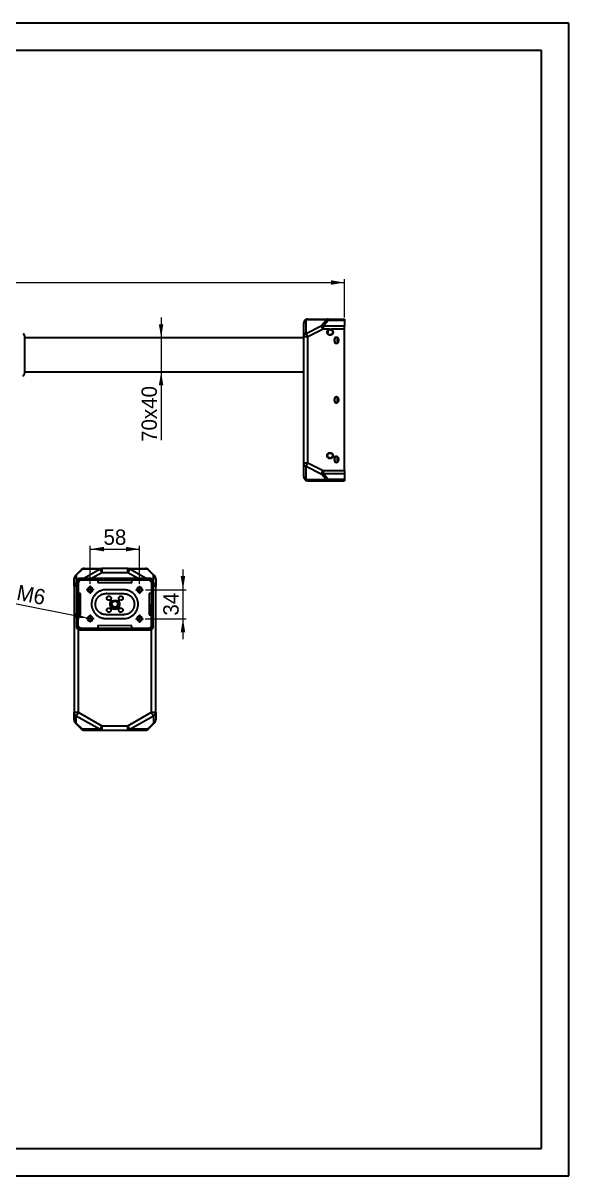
# Model space of a CAD drawing. Header units: millimetres. Extents: x 0 to 1916, y 0 to 1355.
# Drawn here: x 1275 to 1916, y 0 to 1355 of the extents above; entities that cross this region are included whole.
import ezdxf

# ---------------------------------------------------------------- set-up
doc = ezdxf.new("R2010")
doc.units = ezdxf.units.MM
doc.linetypes.add('CENTER2', pattern=[7.5, 5, -1, 0.5, -1])
doc.layers.get('0').update_dxf_attribs({"lineweight": 18})
for name, color, linetype, lineweight in [('CAXA0', 7, 'Continuous', 70), ('CAXA3', 7, 'Continuous', 18), ('標注', 3, 'Continuous', 18)]:
    doc.layers.add(name, color=color, linetype=linetype, lineweight=lineweight)
doc.dimstyles.new('ISO-25', dxfattribs={"dimtxt": 12, "dimasz": 10, "dimexe": 0.5, "dimexo": 0.625, "dimgap": 1.2, "dimtad": 1, "dimdsep": 46, "dimtxsty": 'Standard', "dimcen": 2.5, "dimdle": 14, "dimclrd": 3, "dimclre": 3, "dimclrt": 3, "dimadec": 0, "dimazin": 0, "dimtfac": 1, "dimtmove": 0, "dimatfit": 3, "dimfxl": 0, "dimarcsym": 0})

# ---------------------------------------------------------------- blocks, each defined once
blk = doc.blocks.new('*X5')
at = {"layer": '標注', "linetype": 'Continuous', "lineweight": 15}
for points in [[(442.6, 1050), (458.6, 1052.6), (458.6, 1047.3)], [(1652.6, 1050), (1636.6, 1052.6), (1636.6, 1047.3)]]:
    blk.add_hatch(color=0, dxfattribs=at).paths.add_polyline_path(points, flags=0)
at = {"layer": '標注', "color": 0, "linetype": 'Continuous', "lineweight": 15}
for p, q in [((442.6, 997.5), (442.6, 1054)), ((442.6, 1050), (1652.6, 1050)), ((1652.6, 1009), (1652.6, 1054))]:
    blk.add_line(p, q, dxfattribs=at)
at = {"layer": '標注', "color": 0, "lineweight": 15, "insert": (1047.6, 1063.9), "char_height": 18, "width": 94.525, "attachment_point": 5}
blk.add_mtext('1210', dxfattribs=at)
blk = doc.blocks.new('*X10')
at = {"layer": '標注', "linetype": 'Continuous', "lineweight": 15}
for points in [[(1353.8, 736.7), (1369.8, 739.3), (1369.8, 734)], [(1411.8, 736.7), (1395.8, 739.3), (1395.8, 734)]]:
    blk.add_hatch(color=0, dxfattribs=at).paths.add_polyline_path(points, flags=0)
at = {"layer": '標注', "color": 0, "linetype": 'Continuous', "lineweight": 15}
for p, q in [((1353.8, 695.9), (1353.8, 740.7)), ((1353.8, 736.7), (1411.8, 736.7)), ((1411.8, 695.7), (1411.8, 740.7))]:
    blk.add_line(p, q, dxfattribs=at)
at = {"layer": '標注', "color": 0, "lineweight": 15, "insert": (1382.8, 750.6), "char_height": 18, "width": 45.453, "attachment_point": 5}
blk.add_mtext('58', dxfattribs=at)
blk = doc.blocks.new('*X11')
at = {"layer": '標注', "linetype": 'Continuous', "lineweight": 15}
for points in [[(1462.7, 688.9), (1465.4, 704.9), (1460.1, 704.9)], [(1462.7, 654.9), (1465.4, 638.9), (1460.1, 638.9)]]:
    blk.add_hatch(color=0, dxfattribs=at).paths.add_polyline_path(points, flags=0)
at = {"layer": '標注', "color": 0, "linetype": 'Continuous', "lineweight": 15}
for p, q in [((1462.7, 712.9), (1462.7, 630.9)), ((1418.6, 688.9), (1466.7, 688.9)), ((1418.5, 654.9), (1466.7, 654.9))]:
    blk.add_line(p, q, dxfattribs=at)
at = {"layer": '標注', "color": 0, "lineweight": 15, "insert": (1448.8, 671.9), "char_height": 18, "width": 46.659, "attachment_point": 5, "rotation": 90}
blk.add_mtext('34', dxfattribs=at)
blk = doc.blocks.new('*X12')
at = {"layer": '標注', "linetype": 'Continuous', "lineweight": 15}
blk.add_hatch(color=0, dxfattribs=at).paths.add_polyline_path([(1350.8, 655.6), (1335.6, 661.4), (1334.5, 656.1)], flags=0)
at = {"layer": '標注', "color": 0, "linetype": 'Continuous', "lineweight": 15}
blk.add_line((1247.1, 676.1), (1353.7, 655.1), dxfattribs=at)
at = {"layer": '標注', "color": 0, "linetype": 'Continuous', "lineweight": 15, "insert": (1273.9, 684.9), "char_height": 18, "width": 98.547, "attachment_point": 5, "rotation": 348.8526}
blk.add_mtext('4-M6', dxfattribs=at)
blk = doc.blocks.new('*X17')
at = {"layer": '標注', "linetype": 'Continuous', "lineweight": 15}
for points in [[(1437.1, 985), (1439.7, 1001), (1434.4, 1001)], [(1437.1, 945), (1439.7, 929), (1434.4, 929)]]:
    blk.add_hatch(color=0, dxfattribs=at).paths.add_polyline_path(points, flags=0)
at = {"layer": '標注', "color": 0, "linetype": 'Continuous', "lineweight": 15}
for p, q in [((1437.1, 1009), (1437.1, 864.8)), ((1438.6, 985), (1433.1, 985)), ((1438.6, 945), (1433.1, 945))]:
    blk.add_line(p, q, dxfattribs=at)
at = {"layer": '標注', "color": 0, "lineweight": 15, "insert": (1423.2, 895.5), "char_height": 18, "width": 122.883, "attachment_point": 5, "rotation": 90}
blk.add_mtext('70x40', dxfattribs=at)

msp = doc.modelspace()

# ---------------------------------------------------------------- linework, layer by layer
at = {"linetype": 'Continuous', "lineweight": 30}
for p, q in [((1607.619, 990.111), (1607.619, 1006.031)), ((1631.379, 1006.031), (1607.619, 1006.031)), ((1609.61, 1007.049), (1633.37, 1007.049)), ((1625.318, 998.96), (1631.379, 1006.031)), ((1627.309, 998.514), (1633.37, 1005.585)), ((1633.37, 1007.049), (1633.37, 1006.669)), ((1633.37, 1007.049), (1652.61, 1007.049)), ((1633.37, 1006.669), (1633.37, 1005.585)), ((1633.37, 1005.585), (1652.61, 1005.585)), ((1652.61, 1007.049), (1652.61, 1005.585)), ((1652.61, 1005.585), (1652.61, 998.514)), ((1275.145, 989.893), (1276.523, 987.366)), ((1604.61, 986.128), (1604.61, 1002.049)), ((1607.619, 990.111), (1625.318, 998.96)), ((1627.309, 994.978), (1609.61, 986.128)), ((1627.309, 998.514), (1627.309, 996.892)), ((1652.61, 998.514), (1627.309, 998.514)), ((1627.309, 996.892), (1627.309, 994.978)), ((1634.908, 994.978), (1627.309, 994.978)), ((1634.908, 994.978), (1635.61, 995.057)), ((1635.61, 995.057), (1635.61, 994.549)), ((1635.61, 995.057), (1636.312, 994.978)), ((1652.61, 994.978), (1636.312, 994.978)), ((1652.61, 994.978), (1652.61, 998.514)), ((1652.61, 829.12), (1652.61, 994.978)), ((1276.56, 987.223), (1276.56, 987.049)), ((1276.56, 987.049), (1276.56, 943.049)), ((1604.61, 985.049), (1276.56, 985.049)), ((1606.074, 986.128), (1604.61, 986.128)), ((1604.61, 837.97), (1604.61, 986.128)), ((1609.61, 986.128), (1606.074, 986.128)), ((1609.61, 837.97), (1609.61, 986.128)), ((1640.61, 981.049), (1640.61, 983.049)), ((1640.76, 983.049), (1640.76, 981.049)), ((1643.76, 985.308), (1643.76, 978.791)), ((1645.46, 983.049), (1645.46, 981.049)), ((1645.61, 983.049), (1645.61, 981.049)), ((1275.145, 940.206), (1276.523, 942.732)), ((1276.56, 945.049), (1604.61, 945.049)), ((1276.56, 943.049), (1276.56, 942.876)), ((1640.61, 911.049), (1640.61, 913.049)), ((1640.76, 913.049), (1640.76, 911.049)), ((1643.76, 915.308), (1643.76, 908.791)), ((1645.46, 913.049), (1645.46, 911.049)), ((1645.61, 913.049), (1645.61, 911.049)), ((1640.61, 841.049), (1640.61, 843.049)), ((1640.76, 843.049), (1640.76, 841.049)), ((1643.76, 845.308), (1643.76, 838.791)), ((1645.46, 843.049), (1645.46, 841.049)), ((1645.61, 843.049), (1645.61, 841.049)), ((1604.61, 837.97), (1606.074, 837.97)), ((1604.61, 822.049), (1604.61, 837.97)), ((1606.074, 837.97), (1609.61, 837.97)), ((1607.619, 833.988), (1625.318, 825.138)), ((1607.619, 818.067), (1607.619, 833.988)), ((1609.61, 837.97), (1627.309, 829.12)), ((1627.309, 829.12), (1652.61, 829.12)), ((1627.309, 829.12), (1627.309, 827.207)), ((1627.309, 827.207), (1627.309, 825.585)), ((1652.61, 829.12), (1652.61, 825.585)), ((1631.379, 818.067), (1607.619, 818.067)), ((1609.61, 817.049), (1633.37, 817.049)), ((1625.318, 825.138), (1631.379, 818.067)), ((1627.309, 825.585), (1652.61, 825.585)), ((1633.37, 818.514), (1627.309, 825.585)), ((1652.61, 818.514), (1633.37, 818.514)), ((1633.37, 818.514), (1633.37, 817.43)), ((1633.37, 817.43), (1633.37, 817.049)), ((1633.37, 817.049), (1652.61, 817.049)), ((1652.61, 825.585), (1652.61, 818.514)), ((1652.61, 818.514), (1652.61, 817.049)), ((1343.277, 712.495), (1336.206, 705.424)), ((1344.537, 712.942), (1337.466, 705.871)), ((1337.466, 705.871), (1337.466, 697.021)), ((1365.328, 712.942), (1344.537, 712.942)), ((1365.328, 712.942), (1346.109, 701.96)), ((1346.813, 713.96), (1367.603, 713.96)), ((1367.603, 708.96), (1355.353, 701.96)), ((1367.603, 713.96), (1367.603, 712.495)), ((1397.88, 713.96), (1367.603, 713.96)), ((1367.603, 712.495), (1367.603, 708.96)), ((1397.88, 708.96), (1367.603, 708.96)), ((1397.88, 712.495), (1397.88, 713.96)), ((1397.88, 713.96), (1418.671, 713.96)), ((1397.88, 708.96), (1397.88, 712.495)), ((1410.13, 701.96), (1397.88, 708.96)), ((1420.946, 712.942), (1400.156, 712.942)), ((1419.375, 701.96), (1400.156, 712.942)), ((1428.017, 705.871), (1420.946, 712.942)), ((1429.277, 705.424), (1422.206, 712.495)), ((1428.017, 697.021), (1428.017, 705.871)), ((1334.742, 693.039), (1334.742, 701.889)), ((1336.206, 693.039), (1334.742, 693.039)), ((1334.742, 693.039), (1334.742, 544.88)), ((1337.742, 693.039), (1336.206, 693.039)), ((1337.742, 697.178), (1337.466, 697.021)), ((1337.742, 698.96), (1337.742, 644.96)), ((1339.242, 698.96), (1339.242, 644.96)), ((1339.558, 696.35), (1339.526, 684.6)), ((1424.742, 701.96), (1340.742, 701.96)), ((1424.742, 700.46), (1340.742, 700.46)), ((1362.818, 700.287), (1343.568, 700.339)), ((1353.795, 691.616), (1353.689, 691.609)), ((1353.795, 691.616), (1353.796, 692.111)), ((1362.818, 700.287), (1362.81, 697.287)), ((1362.81, 697.287), (1402.81, 697.179)), ((1362.818, 700.287), (1402.818, 700.179)), ((1380.742, 700.426), (1380.742, 700.238)), ((1384.742, 700.228), (1384.742, 700.426)), ((1402.81, 697.179), (1402.818, 700.179)), ((1422.068, 700.127), (1402.818, 700.179)), ((1411.795, 691.459), (1411.689, 691.452)), ((1411.795, 691.459), (1411.796, 691.954)), ((1426.025, 684.366), (1426.057, 696.116)), ((1426.242, 644.96), (1426.242, 698.96)), ((1427.742, 644.96), (1427.742, 698.96)), ((1428.017, 697.021), (1427.742, 697.178)), ((1429.277, 693.039), (1427.742, 693.039)), ((1430.742, 693.039), (1429.277, 693.039)), ((1430.742, 701.889), (1430.742, 693.039)), ((1430.742, 544.88), (1430.742, 693.039)), ((1339.526, 684.6), (1339.458, 659.6)), ((1342.526, 684.592), (1339.526, 684.6)), ((1342.458, 659.592), (1342.526, 684.592)), ((1353.781, 686.511), (1353.78, 686.19)), ((1353.78, 686.011), (1353.78, 686.19)), ((1372.779, 684.392), (1372.426, 684.393)), ((1373.277, 684.39), (1372.779, 684.392)), ((1373.277, 684.39), (1392.62, 684.342)), ((1411.779, 685.854), (1411.78, 686.033)), ((1411.781, 686.354), (1411.78, 686.033)), ((1412.278, 686.402), (1411.781, 686.354)), ((1423.025, 684.374), (1422.958, 659.374)), ((1426.025, 684.366), (1423.025, 684.374)), ((1425.958, 659.366), (1426.025, 684.366)), ((1378.287, 671.324), (1378.767, 671.964)), ((1378.927, 670.844), (1378.287, 671.324)), ((1378.288, 672.605), (1378.929, 673.083)), ((1378.767, 671.964), (1378.288, 672.605)), ((1378.646, 670.095), (1378.927, 670.844)), ((1379.395, 669.815), (1378.646, 670.095)), ((1378.65, 673.833), (1379.4, 674.112)), ((1378.929, 673.083), (1378.65, 673.833)), ((1378.869, 669.747), (1379.147, 669.907)), ((1379.337, 669.017), (1379.395, 669.815)), ((1380.135, 668.959), (1379.337, 669.017)), ((1379.344, 674.91), (1380.141, 674.966)), ((1379.4, 674.112), (1379.344, 674.91)), ((1379.569, 674.925), (1379.437, 675.417)), ((1380.304, 668.177), (1380.135, 668.959)), ((1380.141, 674.966), (1380.312, 675.747)), ((1381.086, 668.346), (1380.304, 668.177)), ((1380.312, 675.747), (1381.093, 675.577)), ((1381.468, 667.644), (1381.086, 668.346)), ((1381.093, 675.577), (1381.477, 676.278)), ((1381.285, 667.98), (1381.212, 667.78)), ((1382.174, 668.028), (1381.468, 667.644)), ((1381.477, 676.278), (1382.179, 675.894)), ((1382.742, 667.46), (1382.174, 668.028)), ((1382.179, 675.894), (1382.745, 676.459)), ((1382.742, 667.46), (1383.307, 668.025)), ((1383.31, 675.894), (1382.745, 676.46)), ((1383.307, 668.025), (1384.009, 667.642)), ((1384.012, 676.277), (1383.31, 675.894)), ((1384.009, 667.642), (1384.393, 668.344)), ((1384.395, 675.574), (1384.012, 676.277)), ((1384.271, 667.78), (1384.197, 667.985)), ((1384.393, 668.344), (1385.174, 668.174)), ((1385.177, 675.744), (1384.395, 675.574)), ((1385.174, 668.174), (1385.344, 668.955)), ((1385.346, 674.962), (1385.177, 675.744)), ((1385.344, 668.955), (1386.142, 669.012)), ((1386.144, 674.905), (1385.346, 674.962)), ((1386.046, 675.417), (1385.913, 674.921)), ((1386.085, 669.81), (1386.835, 670.089)), ((1386.142, 669.012), (1386.085, 669.81)), ((1386.087, 674.107), (1386.144, 674.905)), ((1386.836, 673.827), (1386.087, 674.107)), ((1386.341, 669.905), (1386.615, 669.747)), ((1386.555, 670.839), (1387.196, 671.318)), ((1386.835, 670.089), (1386.555, 670.839)), ((1386.556, 673.078), (1386.836, 673.827)), ((1387.196, 672.598), (1386.556, 673.078)), ((1386.717, 671.958), (1387.196, 672.598)), ((1387.196, 671.318), (1386.717, 671.958)), ((1339.458, 659.6), (1339.426, 647.85)), ((1339.458, 659.6), (1342.458, 659.592)), ((1353.703, 657.616), (1353.597, 657.61)), ((1353.689, 652.511), (1353.688, 652.19)), ((1353.688, 652.011), (1353.688, 652.19)), ((1353.703, 657.616), (1353.704, 658.111)), ((1385.392, 659.592), (1372.95, 659.624)), ((1372.954, 655.11), (1392.489, 655.057)), ((1392.192, 659.576), (1385.392, 659.593)), ((1392.489, 655.057), (1392.608, 655.057)), ((1392.621, 659.575), (1392.501, 659.575)), ((1392.608, 655.057), (1393.638, 655.08)), ((1393.439, 659.592), (1392.621, 659.575)), ((1411.703, 657.459), (1411.597, 657.453)), ((1411.687, 651.854), (1411.688, 652.033)), ((1411.689, 652.354), (1411.688, 652.033)), ((1412.186, 652.402), (1411.689, 652.354)), ((1411.703, 657.459), (1411.704, 657.954)), ((1422.958, 659.374), (1425.958, 659.366)), ((1425.926, 647.616), (1425.958, 659.366)), ((1339.742, 642.131), (1339.742, 544.88)), ((1340.742, 643.46), (1424.742, 643.46)), ((1340.742, 641.96), (1424.742, 641.96)), ((1343.415, 643.839), (1362.665, 643.787)), ((1362.674, 646.787), (1362.665, 643.787)), ((1362.665, 643.787), (1402.665, 643.679)), ((1402.673, 646.679), (1362.674, 646.787)), ((1380.742, 643.738), (1380.742, 643.493)), ((1384.742, 643.493), (1384.742, 643.727)), ((1402.665, 643.679), (1402.673, 646.679)), ((1402.665, 643.679), (1421.915, 643.627)), ((1425.742, 544.88), (1425.742, 642.131)), ((1334.742, 544.88), (1336.206, 544.88)), ((1334.742, 536.031), (1334.742, 544.88)), ((1336.206, 544.88), (1339.742, 544.88)), ((1339.742, 544.88), (1367.603, 528.96)), ((1397.88, 528.96), (1425.742, 544.88)), ((1425.742, 544.88), (1429.277, 544.88)), ((1429.277, 544.88), (1430.742, 544.88)), ((1430.742, 544.88), (1430.742, 536.031)), ((1336.206, 532.495), (1343.277, 525.424)), ((1337.466, 540.898), (1365.328, 524.977)), ((1337.466, 532.049), (1337.466, 540.898)), ((1344.537, 524.977), (1337.466, 532.049)), ((1367.603, 528.96), (1397.88, 528.96)), ((1367.603, 528.96), (1367.603, 525.424)), ((1397.88, 525.424), (1397.88, 528.96)), ((1400.156, 524.977), (1428.017, 540.898)), ((1428.017, 532.049), (1420.946, 524.977)), ((1422.206, 525.424), (1429.277, 532.495)), ((1428.017, 540.898), (1428.017, 532.049)), ((1365.328, 524.977), (1344.537, 524.977)), ((1346.813, 523.96), (1367.603, 523.96)), ((1367.603, 525.424), (1367.603, 523.96)), ((1367.603, 523.96), (1397.88, 523.96)), ((1397.88, 523.96), (1397.88, 525.424)), ((1397.88, 523.96), (1418.671, 523.96)), ((1420.946, 524.977), (1400.156, 524.977))]:
    msp.add_line(p, q, dxfattribs=at)
at = {"linetype": 'CENTER2', "lineweight": 15}
for p, q in [((1353.788, 693.861), (1353.788, 684.261)), ((1411.788, 693.704), (1411.788, 684.104)), ((1349.002, 689.061), (1358.574, 689.061)), ((1407.002, 688.904), (1416.573, 688.904)), ((1348.91, 655.061), (1358.482, 655.061)), ((1353.696, 659.861), (1353.696, 650.261)), ((1406.91, 654.904), (1416.481, 654.904)), ((1411.696, 659.704), (1411.696, 650.104))]:
    msp.add_line(p, q, dxfattribs=at)
at = {"linetype": 'Continuous', "lineweight": 30}
for points in [[(1609.61, 986.128), (1609.304, 986.741), (1609.003, 987.341), (1608.715, 987.919), (1608.443, 988.463), (1608.193, 988.963), (1607.969, 989.41), (1607.777, 989.795), (1607.619, 990.111)], [(1627.309, 994.978), (1627.003, 995.59), (1626.703, 996.191), (1626.414, 996.769), (1626.142, 997.313), (1625.892, 997.813), (1625.669, 998.259), (1625.476, 998.644), (1625.318, 998.96)], [(1635.008, 994.488), (1635.006, 994.498), (1635.001, 994.526), (1634.991, 994.571), (1634.979, 994.632), (1634.964, 994.706), (1634.946, 994.791), (1634.928, 994.883), (1634.908, 994.978)], [(1636.312, 994.978), (1636.292, 994.883), (1636.273, 994.791), (1636.256, 994.706), (1636.241, 994.632), (1636.228, 994.571), (1636.219, 994.526), (1636.213, 994.498), (1636.211, 994.488)], [(1607.619, 833.988), (1607.777, 834.304), (1607.969, 834.689), (1608.193, 835.136), (1608.443, 835.636), (1608.715, 836.18), (1609.003, 836.758), (1609.304, 837.358), (1609.61, 837.97)], [(1625.318, 825.138), (1625.476, 825.454), (1625.669, 825.839), (1625.892, 826.286), (1626.142, 826.786), (1626.414, 827.33), (1626.703, 827.908), (1627.003, 828.508), (1627.309, 829.12)], [(1367.603, 708.96), (1367.244, 709.588), (1366.893, 710.202), (1366.557, 710.791), (1366.243, 711.341), (1365.957, 711.841), (1365.706, 712.28), (1365.495, 712.65), (1365.328, 712.942)], [(1400.156, 712.942), (1399.989, 712.65), (1399.778, 712.28), (1399.527, 711.841), (1399.241, 711.341), (1398.927, 710.791), (1398.59, 710.202), (1398.239, 709.588), (1397.88, 708.96)], [(1337.466, 697.021), (1337.633, 696.729), (1337.742, 696.539)], [(1427.742, 696.539), (1427.851, 696.729), (1428.017, 697.021)], [(1339.742, 544.88), (1339.383, 544.253), (1339.032, 543.638), (1338.695, 543.049), (1338.381, 542.499), (1338.095, 541.999), (1337.844, 541.56), (1337.633, 541.19), (1337.466, 540.898)], [(1428.017, 540.898), (1427.851, 541.19), (1427.639, 541.56), (1427.388, 541.999), (1427.103, 542.499), (1426.788, 543.049), (1426.452, 543.638), (1426.101, 544.253), (1425.742, 544.88)], [(1365.328, 524.977), (1365.495, 525.269), (1365.706, 525.639), (1365.957, 526.078), (1366.243, 526.578), (1366.557, 527.128), (1366.893, 527.717), (1367.244, 528.332), (1367.603, 528.96)], [(1397.88, 528.96), (1398.239, 528.332), (1398.59, 527.717), (1398.927, 527.128), (1399.241, 526.578), (1399.527, 526.078), (1399.778, 525.639), (1399.989, 525.269), (1400.156, 524.977)]]:
    msp.add_lwpolyline(points, dxfattribs=at)
for centre, radius in [((1635.61, 846.549), 3), ((1382.742, 671.983), 3.523)]:
    msp.add_circle(centre, radius, dxfattribs=at)
for centre, radius, start, end in [((1608.98, 1001.875), 4.374, 108.138109, 177.712836), ((1609.61, 1002.049), 5, 135, 180), ((1609.61, 1002.049), 5, 90, 135), ((1609.718, 1004.38), 2.671, 92.330403, 141.821464), ((1633.479, 1004.38), 2.671, 92.329983, 141.821883), ((1631.291, 1000.976), 5.056, 65.715268, 88.999073), ((1274.882, 989.749), 0.3, 28.61046, 90), ((1608.98, 985.954), 4.374, 108.138108, 177.712863), ((1625.23, 993.906), 5.056, 65.714264, 88.999872), ((1635.61, 991.549), 3, 138.565404, 180), ((1635.61, 991.549), 3, 180, 222.953977), ((1635.61, 991.549), 3, 222.953977, 265.371688), ((1635.61, 991.549), 3, 90, 101.565854), ((1635.61, 991.549), 3, 78.434146, 90), ((1276.26, 987.223), 0.3, 0, 28.61046), ((1643.11, 983.049), 2.5, 0, 180), ((1643.11, 981.049), 2.5, 180, 0), ((1643.11, 983.049), 2.35, 73.942867, 180), ((1643.11, 981.049), 2.35, 180, 286.057133), ((1643.11, 983.049), 2.35, 0, 73.942867), ((1643.11, 981.049), 2.35, 286.057133, 0), ((1274.882, 940.349), 0.3, 270, 331.38954), ((1276.26, 942.876), 0.3, 331.38954, 0), ((1643.11, 913.049), 2.5, 0, 180), ((1643.11, 911.049), 2.5, 180, 0), ((1643.11, 913.049), 2.35, 73.942867, 180), ((1643.11, 911.049), 2.35, 180, 286.057133), ((1643.11, 913.049), 2.35, 0, 73.942867), ((1643.11, 911.049), 2.35, 286.057133, 0), ((1643.11, 843.049), 2.5, 0, 180), ((1643.11, 841.049), 2.5, 180, 360), ((1643.11, 843.049), 2.35, 73.942867, 180), ((1643.11, 841.049), 2.35, 180, 286.057133), ((1643.11, 843.049), 2.35, 0, 73.942867), ((1643.11, 841.049), 2.35, 286.057133, 360), ((1608.98, 838.145), 4.374, 182.287024, 251.862083), ((1608.98, 822.224), 4.374, 182.287253, 251.861853), ((1609.61, 822.049), 5, 180, 225), ((1609.61, 822.049), 5, 225, 270), ((1609.718, 819.718), 2.671, 218.17893, 267.669203), ((1625.23, 830.193), 5.056, 271.000625, 294.285442), ((1631.291, 823.123), 5.056, 271.001477, 294.284591), ((1633.479, 819.718), 2.671, 218.178511, 267.669623), ((1339.189, 701.769), 4.449, 112.780557, 178.461837), ((1339.742, 701.889), 5, 135, 157.5), ((1337.364, 704.158), 1.715, 86.583725, 132.451424), ((1346.813, 708.96), 5, 112.5, 135), ((1344.435, 711.229), 1.715, 86.583823, 132.451025), ((1346.886, 710.744), 3.216, 91.296219, 136.901607), ((1346.813, 708.96), 5, 90, 112.5), ((1367.676, 710.744), 3.216, 91.296136, 136.901742), ((1397.808, 710.744), 3.216, 43.098258, 88.703864), ((1418.598, 710.744), 3.216, 43.098393, 88.703781), ((1418.671, 708.96), 5, 67.5, 90), ((1418.671, 708.96), 5, 45, 67.5), ((1421.048, 711.229), 1.715, 47.548975, 93.416177), ((1428.12, 704.158), 1.715, 47.548576, 93.416275), ((1426.295, 701.769), 4.449, 1.538163, 67.219443), ((1425.742, 701.889), 5, 22.5, 45), ((1339.742, 701.889), 5, 157.5, 180), ((1339.189, 692.919), 4.449, 112.780518, 178.461876), ((1340.742, 698.96), 3, 90, 180), ((1340.742, 698.96), 1.5, 90, 180), ((1343.558, 696.339), 4, 89.844905, 179.844905), ((1342.742, 696.96), 3, 128.062777, 157.415256), ((1353.788, 689.061), 3.05, 89.844905, 269.844905), ((1353.788, 689.061), 2.55, 92.218284, 269.844905), ((1353.788, 689.061), 3.05, 269.844905, 89.844905), ((1377.742, 699.647), 0.812, 47.382036, 132.307775), ((1387.742, 699.647), 0.813, 44.625933, 135.063878), ((1411.788, 688.904), 3.05, 89.844905, 269.844905), ((1411.788, 688.904), 2.55, 92.218284, 269.844905), ((1411.788, 688.904), 3.05, 269.844905, 89.844905), ((1422.057, 696.127), 4, 359.844905, 89.844905), ((1422.742, 696.96), 3, 25.057151, 76.126114), ((1424.742, 698.96), 3, 0, 90), ((1424.742, 698.96), 1.5, 0, 90), ((1426.295, 692.919), 4.449, 1.538124, 67.219482), ((1425.742, 701.889), 5, 0, 22.5), ((1382.742, 671.983), 6, 141.636706, 38.363294), ((1378.665, 675.21), 0.8, 15, 141.636706), ((1379.119, 669.314), 0.5, 120, 216.37937), ((1382.742, 671.983), 5, 216.37937, 243.62063), ((1380.742, 667.951), 0.5, 243.62063, 340), ((1384.741, 667.951), 0.5, 200, 296.37937), ((1382.742, 671.983), 5, 296.37937, 323.62063), ((1386.819, 675.21), 0.8, 38.363294, 165), ((1386.365, 669.314), 0.5, 323.62063, 60), ((1353.696, 655.061), 3.05, 89.844905, 269.844905), ((1353.696, 655.061), 2.55, 92.218284, 269.844905), ((1353.696, 655.061), 3.05, 269.844905, 89.844905), ((1411.696, 654.904), 3.05, 89.844905, 269.844905), ((1411.696, 654.904), 2.55, 92.218284, 269.844905), ((1411.696, 654.904), 3.05, 269.844905, 89.844905), ((1340.742, 644.96), 3, 180, 270), ((1340.742, 644.96), 1.5, 180, 270), ((1343.426, 647.839), 4, 179.844905, 269.844905), ((1342.742, 646.96), 3, 201.538932, 262.680766), ((1351.742, 644.272), 0.813, 213.937297, 325.752513), ((1377.742, 644.272), 0.812, 220.171979, 319.517832), ((1387.742, 644.272), 0.813, 222.724964, 316.964847), ((1421.926, 647.627), 4, 269.844905, 359.844905), ((1422.742, 646.96), 3, 299.387864, 342.063727), ((1424.742, 644.96), 1.5, 270, 0), ((1424.742, 644.96), 3, 270, 0), ((1339.189, 545), 4.449, 181.538069, 247.219611), ((1426.295, 545), 4.449, 292.780389, 358.461931), ((1339.189, 536.15), 4.449, 181.538211, 247.219269), ((1339.742, 536.031), 5, 180, 202.5), ((1339.742, 536.031), 5, 202.5, 225), ((1337.364, 533.761), 1.715, 227.548982, 273.415569), ((1426.295, 536.15), 4.449, 292.780731, 358.461789), ((1428.12, 533.761), 1.715, 266.584431, 312.451018), ((1425.742, 536.031), 5, 315, 337.5), ((1425.742, 536.031), 5, 337.5, 0), ((1344.435, 526.69), 1.715, 227.549121, 273.41543), ((1346.813, 528.96), 5, 225, 247.5), ((1346.886, 527.175), 3.216, 223.098757, 268.703417), ((1346.813, 528.96), 5, 247.5, 270), ((1367.676, 527.175), 3.216, 223.098622, 268.7035), ((1397.808, 527.175), 3.216, 271.2965, 316.901378), ((1418.598, 527.175), 3.216, 271.296583, 316.901243), ((1418.671, 528.96), 5, 270, 292.5), ((1418.671, 528.96), 5, 292.5, 315), ((1421.048, 526.69), 1.715, 266.58457, 312.450879)]:
    msp.add_arc(centre, radius, start, end, dxfattribs=at)
for centre, start_param, end_param in [((1382.742, 700.426), 3.14159265, 3.25458875), ((1382.742, 700.426), 6.16369263, 6.28318531), ((1382.742, 643.493), 2.99395147, 3.14159265), ((1382.742, 643.493), 0, 0.1411446)]:
    msp.add_ellipse(centre, major_axis=(2, 0), ratio=0.83333333, start_param=start_param, end_param=end_param, dxfattribs=at)
for points, knots in [([(1636.312, 994.978), (1636.708, 994.853), (1637.53, 994.594), (1638.497, 993.667), (1639.068, 992.478), (1639.166, 991.189), (1638.811, 989.948), (1638.014, 988.889), (1636.88, 988.203), (1635.61, 987.975), (1634.339, 988.203), (1633.206, 988.889), (1632.408, 989.948), (1632.054, 991.189), (1632.152, 992.478), (1632.722, 993.667), (1633.69, 994.594), (1634.511, 994.853), (1634.908, 994.978)], [0, 0, 0, 0, 1.23964551, 2.56801498, 3.89638643, 5.13607251, 6.37576154, 7.70411256, 9.03249262, 10.27215872, 11.51188372, 12.84026378, 14.1686148, 15.40830383, 16.64798992, 17.97636136, 19.30473083, 20.54437634, 20.54437634, 20.54437634, 20.54437634]), ([(1633.391, 993.512), (1633.58, 993.718), (1634.02, 994.198), (1634.649, 994.383), (1635.008, 994.488)], [0, 0, 0, 0, 0.82672483, 1.92556991, 1.92556991, 1.92556991, 1.92556991]), ([(1636.211, 994.488), (1636.563, 994.376), (1637.267, 994.152), (1638.081, 993.362), (1638.57, 992.359), (1638.662, 991.24), (1638.348, 990.163), (1637.667, 989.278), (1636.712, 988.668), (1635.977, 988.589), (1635.61, 988.549)], [0, 0, 0, 0, 1.10030868, 2.20060167, 3.30090535, 4.40120851, 5.50151362, 6.6018062, 7.70213586, 8.80239618, 8.80239618, 8.80239618, 8.80239618]), ([(1635.61, 843.049), (1635.17, 843.096), (1634.49, 843.169), (1633.674, 843.605), (1633.118, 844.057), (1632.663, 844.614), (1632.241, 845.429), (1632.025, 846.549), (1632.241, 847.669), (1632.663, 848.485), (1633.118, 849.042), (1633.674, 849.494), (1634.49, 849.93), (1635.17, 850.002), (1635.61, 850.049)], [0, 0, 0, 0, 1.31450927, 2.02945588, 2.74491376, 3.45983673, 4.17531216, 5.48980083, 6.80428949, 7.51922971, 8.23468865, 8.94963842, 9.66509029, 10.97959956, 10.97959956, 10.97959956, 10.97959956]), ([(1635.61, 850.049), (1636.05, 850.002), (1636.729, 849.93), (1637.545, 849.494), (1638.101, 849.042), (1638.557, 848.485), (1638.979, 847.669), (1639.195, 846.549), (1638.979, 845.43), (1638.557, 844.614), (1638.102, 844.057), (1637.545, 843.605), (1636.73, 843.169), (1636.05, 843.096), (1635.61, 843.049)], [0, 0, 0, 0, 1.31445058, 2.02939717, 2.74485504, 3.459778, 4.17525343, 5.48974207, 6.80423072, 7.5191643, 8.23462902, 8.94957406, 9.66502935, 10.97947993, 10.97947993, 10.97947993, 10.97947993]), ([(1352.189, 700.316), (1352.181, 700.323), (1352.105, 700.391), (1351.944, 700.437), (1351.709, 700.465), (1351.492, 700.435), (1351.361, 700.352), (1351.308, 700.318)], [0, 0, 0, 0, 0.031505338, 0.305410336, 0.476853726, 0.750774093, 0.940003678, 0.940003678, 0.940003678, 0.940003678]), ([(1353.795, 691.611), (1354.13, 691.575), (1354.523, 691.533), (1355.127, 691.252), (1355.541, 690.954), (1355.873, 690.545), (1356.022, 690.296), (1356.087, 690.166), (1356.117, 690.1), (1356.131, 690.067), (1356.138, 690.05), (1356.142, 690.042), (1356.144, 690.038), (1356.144, 690.036), (1356.145, 690.035), (1356.145, 690.034), (1356.145, 690.034), (1356.145, 690.034), (1356.145, 690.034), (1356.145, 690.034), (1356.277, 689.73), (1356.37, 689.222), (1356.313, 688.642), (1356.242, 688.358), (1356.196, 688.22), (1356.17, 688.151), (1356.157, 688.117), (1356.15, 688.1), (1356.147, 688.092), (1356.145, 688.088), (1356.144, 688.086), (1356.143, 688.085), (1356.143, 688.084), (1356.143, 688.084), (1356.143, 688.084), (1356.143, 688.084), (1356.143, 688.084), (1356.013, 687.778), (1355.638, 687.208), (1355.017, 686.797), (1354.548, 686.623), (1354.224, 686.534), (1353.948, 686.52), (1353.781, 686.511)], [0, 0, 0, 0, 0.99868546, 1.17241162, 2.00207726, 2.49978214, 2.74894143, 2.87355964, 2.93587501, 2.96703114, 2.98261138, 2.99040007, 2.99429582, 2.99624277, 2.99721662, 2.9977039, 2.99794668, 2.99806887, 2.99813162, 2.99816173, 2.99817593, 3.99461685, 4.49559872, 4.7464033, 4.87184792, 4.93457529, 4.96593906, 4.98162163, 4.98946249, 4.99338473, 4.99534412, 4.99632455, 4.99681355, 4.99706049, 4.99718256, 4.99724279, 4.99727535, 4.99728954, 5.99283811, 6.99668185, 7.17041753, 7.50011991, 8.00029051, 8.00029051, 8.00029051, 8.00029051]), ([(1365.229, 700.28), (1365.208, 700.3), (1365.121, 700.382), (1364.945, 700.438), (1364.709, 700.465), (1364.469, 700.428), (1364.318, 700.331), (1364.245, 700.283)], [0, 0, 0, 0, 0.08540217, 0.3590911, 0.5303963, 0.80409884, 1.06566105, 1.06566105, 1.06566105, 1.06566105]), ([(1401.341, 700.183), (1401.286, 700.238), (1401.165, 700.358), (1400.946, 700.439), (1400.708, 700.465), (1400.47, 700.422), (1400.262, 700.32), (1400.179, 700.218), (1400.153, 700.186)], [0, 0, 0, 0, 0.23469585, 0.50835067, 0.67963639, 0.95330483, 1.22698105, 1.3496422, 1.3496422, 1.3496422, 1.3496422]), ([(1411.795, 691.454), (1412.129, 691.418), (1412.522, 691.376), (1413.127, 691.095), (1413.541, 690.797), (1413.873, 690.388), (1414.022, 690.139), (1414.087, 690.009), (1414.117, 689.943), (1414.131, 689.91), (1414.138, 689.893), (1414.142, 689.885), (1414.143, 689.881), (1414.144, 689.879), (1414.145, 689.878), (1414.145, 689.877), (1414.145, 689.877), (1414.145, 689.877), (1414.145, 689.877), (1414.145, 689.877), (1414.231, 689.556), (1414.381, 689.069), (1414.312, 688.484), (1414.241, 688.201), (1414.195, 688.063), (1414.17, 687.994), (1414.157, 687.96), (1414.15, 687.943), (1414.146, 687.935), (1414.145, 687.931), (1414.144, 687.929), (1414.143, 687.928), (1414.143, 687.927), (1414.143, 687.927), (1414.143, 687.927), (1414.143, 687.927), (1414.143, 687.927), (1414.055, 687.607), (1413.617, 687.059), (1413.018, 686.64), (1412.547, 686.466), (1412.224, 686.377), (1411.947, 686.363), (1411.781, 686.354)], [0, 0, 0, 0, 0.99876625, 1.17250477, 2.00223903, 2.49998417, 2.74916267, 2.87379262, 2.93611149, 2.96727259, 2.98285165, 2.99064168, 2.99453775, 2.99648486, 2.9974595, 2.99794541, 2.99818993, 2.99831183, 2.99837388, 2.998404, 2.99841757, 3.9949391, 4.4959615, 4.74678591, 4.87224068, 4.93497377, 4.96634008, 4.98202322, 4.98986471, 4.99378656, 4.99574683, 4.99672663, 4.9972171, 4.99746334, 4.99758473, 4.99764644, 4.9976783, 4.99769187, 5.99332201, 6.9972485, 7.17099649, 7.50072554, 8.0009366, 8.0009366, 8.0009366, 8.0009366]), ([(1414.377, 700.147), (1414.375, 700.151), (1414.326, 700.232), (1414.168, 700.347), (1413.948, 700.44), (1413.707, 700.465), (1413.47, 700.423), (1413.249, 700.311), (1413.157, 700.195), (1413.122, 700.151)], [0, 0, 0, 0, 0.011469, 0.28531364, 0.55916231, 0.73056935, 1.00443165, 1.27830172, 1.44823158, 1.44823158, 1.44823158, 1.44823158]), ([(1354.365, 686.586), (1354.336, 686.576), (1354.149, 686.515), (1353.95, 686.513), (1353.781, 686.511)], [0, 0, 0, 0, 0.090206776, 0.591080137, 0.591080137, 0.591080137, 0.591080137]), ([(1372.801, 688.909), (1372.041, 688.901), (1370.527, 688.885), (1368.281, 688.491), (1365.755, 687.7), (1363.043, 686.325), (1360.371, 684.2), (1358.169, 681.589), (1356.552, 678.579), (1355.57, 675.309), (1355.231, 671.911), (1355.591, 668.514), (1356.622, 665.263), (1358.281, 662.282), (1360.512, 659.703), (1363.203, 657.603), (1365.649, 656.386), (1367.583, 655.75), (1368.907, 655.43), (1370.244, 655.212), (1371.598, 655.106), (1372.497, 655.108), (1372.954, 655.11)], [0, 0, 0, 0, 2.27837643, 4.54147284, 6.81749779, 10.2089349, 13.60726405, 17.00297032, 20.39513206, 23.79501053, 27.19211844, 30.58535935, 33.98189671, 37.36526428, 40.7614408, 44.15460341, 47.55048903, 48.90194903, 50.26350068, 51.63761938, 52.96742733, 54.33687483, 54.33687483, 54.33687483, 54.33687483]), ([(1371.747, 659.64), (1371.522, 659.652), (1371.036, 659.677), (1370.259, 659.785), (1369.197, 659.995), (1368.24, 660.28), (1367.481, 660.582), (1367.125, 660.738), (1366.627, 660.974), (1365.814, 661.412), (1364.816, 662.084), (1363.897, 662.855), (1363.161, 663.585), (1362.517, 664.332), (1361.976, 665.068), (1361.512, 665.81), (1361.055, 666.662), (1360.635, 667.649), (1360.262, 668.813), (1359.987, 670.062), (1359.862, 671.307), (1359.862, 672.665), (1360.013, 674.085), (1360.394, 675.685), (1360.903, 677.04), (1361.452, 678.12), (1362.004, 679.012), (1362.641, 679.866), (1363.269, 680.56), (1363.855, 681.129), (1364.397, 681.603), (1365.046, 682.099), (1365.625, 682.484), (1366.211, 682.83), (1366.803, 683.142), (1367.413, 683.415), (1368.532, 683.854), (1370.163, 684.314), (1371.693, 684.367), (1372.426, 684.393)], [0, 0, 0, 0, 0.67527944, 1.45986399, 2.35100151, 3.92375451, 4.44730553, 4.80125889, 5.08979702, 6.10116768, 7.57000149, 8.6932817, 9.69388073, 10.67826736, 11.64964837, 12.43151385, 13.30317307, 14.54958511, 15.64495508, 16.96611924, 18.38217151, 19.38794173, 21.03990292, 22.65238802, 24.31240868, 25.37102891, 26.28447725, 27.45645831, 28.56393659, 29.08905509, 29.90718429, 30.72377461, 31.53710518, 31.99194782, 32.76801503, 33.54282507, 33.99469007, 36.37786127, 38.57488365, 38.57488365, 38.57488365, 38.57488365]), ([(1392.616, 688.855), (1389.313, 688.865), (1384.12, 688.88), (1377.921, 688.895), (1374.746, 688.903), (1373.38, 688.907), (1372.974, 688.908), (1372.846, 688.909), (1372.801, 688.909)], [0, 0, 0, 0, 9.90747262, 15.58072376, 18.59722967, 19.43093007, 19.67914198, 19.81492907, 19.81492907, 19.81492907, 19.81492907]), ([(1375.754, 676.502), (1375.427, 676.54), (1374.773, 676.617), (1373.942, 677.198), (1373.388, 678.025), (1373.196, 679.009), (1373.394, 679.991), (1373.952, 680.816), (1374.786, 681.392), (1375.44, 681.465), (1375.768, 681.502)], [0, 0, 0, 0, 0.9796112, 1.95922242, 2.93883368, 3.9184451, 4.89805621, 5.87766743, 6.8572783, 7.83688972, 7.83688972, 7.83688972, 7.83688972]), ([(1375.768, 681.502), (1376.095, 681.463), (1376.749, 681.386), (1377.579, 680.806), (1378.133, 679.978), (1378.326, 678.995), (1378.128, 678.013), (1377.57, 677.188), (1376.736, 676.612), (1376.081, 676.538), (1375.754, 676.502)], [0, 0, 0, 0, 0.97961156, 1.95922279, 2.93883392, 3.91844571, 4.89805682, 5.8776683, 6.85727943, 7.83689086, 7.83689086, 7.83689086, 7.83689086]), ([(1389.754, 676.464), (1389.427, 676.502), (1388.773, 676.579), (1387.942, 677.16), (1387.388, 677.988), (1387.196, 678.971), (1387.394, 679.953), (1387.952, 680.778), (1388.786, 681.354), (1389.44, 681.427), (1389.767, 681.464)], [0, 0, 0, 0, 0.9796111, 1.95922259, 2.93883372, 3.91844515, 4.8980568, 5.87766803, 6.85727929, 7.83689025, 7.83689025, 7.83689025, 7.83689025]), ([(1389.767, 681.464), (1390.095, 681.425), (1390.749, 681.348), (1391.579, 680.768), (1392.133, 679.94), (1392.326, 678.957), (1392.128, 677.975), (1391.57, 677.15), (1390.736, 676.574), (1390.081, 676.501), (1389.754, 676.464)], [0, 0, 0, 0, 0.9796111, 1.95922285, 2.93883424, 3.91844521, 4.89805695, 5.87766779, 6.85727892, 7.83689034, 7.83689034, 7.83689034, 7.83689034]), ([(1393.638, 655.08), (1394.871, 655.194), (1397.211, 655.411), (1400.436, 656.558), (1403.223, 658.192), (1405.614, 660.292), (1407.565, 662.789), (1409.006, 665.614), (1409.902, 668.667), (1410.242, 671.866), (1409.952, 675.096), (1409.049, 678.226), (1407.563, 681.129), (1405.549, 683.67), (1403.085, 685.812), (1400.15, 687.509), (1397.508, 688.374), (1395.431, 688.727), (1394.039, 688.856), (1393.098, 688.855), (1392.616, 688.855)], [0, 0, 0, 0, 3.70625789, 7.03445311, 10.17849702, 13.36191399, 16.53304964, 19.63664725, 22.83009827, 26.03685453, 29.24214906, 32.50564121, 35.76151656, 38.9731107, 42.18415474, 45.51119443, 49.09106768, 50.45918627, 51.83645904, 53.28333878, 53.28333878, 53.28333878, 53.28333878]), ([(1392.62, 684.339), (1392.816, 684.34), (1393.194, 684.343), (1393.572, 684.331), (1393.754, 684.325)], [0, 0, 0, 0, 0.58744374, 1.13362188, 1.13362188, 1.13362188, 1.13362188]), ([(1393.754, 684.325), (1393.975, 684.313), (1394.45, 684.287), (1395.206, 684.184), (1396.253, 683.98), (1397.194, 683.703), (1397.93, 683.414), (1398.445, 683.192), (1399.239, 682.804), (1400.273, 682.169), (1401.293, 681.376), (1402.266, 680.458), (1403.162, 679.411), (1404.037, 678.091), (1404.691, 676.752), (1405.138, 675.45), (1405.417, 674.298), (1405.555, 673.362), (1405.604, 672.675), (1405.616, 672.333), (1405.619, 672.161), (1405.619, 672.076), (1405.619, 672.033), (1405.619, 672.011), (1405.619, 672.001), (1405.619, 671.995), (1405.619, 671.993), (1405.619, 671.991), (1405.619, 671.991), (1405.619, 671.99), (1405.619, 671.99), (1405.619, 671.99), (1405.619, 671.99), (1405.619, 671.99), (1405.619, 671.899), (1405.613, 671.475), (1405.553, 670.543), (1405.35, 669.321), (1405.037, 668.183), (1404.721, 667.306), (1404.402, 666.574), (1404.044, 665.879), (1403.72, 665.34), (1403.423, 664.893), (1403.13, 664.485), (1402.708, 663.954), (1401.919, 663.082), (1400.536, 661.857), (1398.381, 660.585), (1395.892, 659.799), (1394.202, 659.656), (1393.439, 659.592)], [0, 0, 0, 0, 0.66543885, 1.42753166, 2.28612563, 3.86849018, 4.3610878, 4.65871505, 5.55223521, 7.01005578, 8.29287798, 9.42335108, 11.02017171, 12.41715243, 14.1676633, 15.47711675, 16.5395717, 17.72310237, 18.31116772, 18.60493992, 18.7518961, 18.82540848, 18.86217532, 18.88056167, 18.8897556, 18.89435276, 18.89665139, 18.89780072, 18.89837539, 18.89866272, 18.89880638, 18.89887822, 18.89891413, 18.89893209, 18.89895005, 19.17252435, 20.17142651, 21.69969461, 22.87976311, 23.7087207, 24.49518126, 25.27570316, 26.05294865, 26.38343693, 26.88548363, 27.5613201, 28.41598062, 30.41458811, 33.08048294, 35.86879539, 38.16251777, 38.16251777, 38.16251777, 38.16251777]), ([(1375.716, 662.502), (1375.389, 662.54), (1374.735, 662.617), (1373.904, 663.198), (1373.35, 664.025), (1373.158, 665.009), (1373.356, 665.991), (1373.914, 666.816), (1374.748, 667.392), (1375.402, 667.465), (1375.73, 667.502)], [0, 0, 0, 0, 0.97961028, 1.95922124, 2.93883185, 3.91844217, 4.89805272, 5.87766316, 6.85727376, 7.83688417, 7.83688417, 7.83688417, 7.83688417]), ([(1375.73, 667.502), (1376.057, 667.463), (1376.711, 667.386), (1377.542, 666.806), (1378.095, 665.978), (1378.288, 664.995), (1378.09, 664.013), (1377.532, 663.188), (1376.698, 662.612), (1376.043, 662.539), (1375.716, 662.502)], [0, 0, 0, 0, 0.9796111, 1.95922233, 2.93883385, 3.91844527, 4.89805601, 5.87766724, 6.85727902, 7.83688998, 7.83688998, 7.83688998, 7.83688998]), ([(1380.272, 668.325), (1380.015, 668.469), (1379.415, 668.806), (1379.095, 669.421), (1378.912, 669.772)], [0, 0, 0, 0, 0.87097603, 2.02931327, 2.02931327, 2.02931327, 2.02931327]), ([(1379.521, 675.103), (1379.537, 675.127), (1379.875, 675.639), (1381.022, 676.259), (1382.177, 676.408), (1382.754, 676.483)], [0, 0, 0, 0, 0.08496084, 1.85258185, 3.62020281, 3.62020281, 3.62020281, 3.62020281]), ([(1381.207, 667.79), (1381.139, 667.801), (1380.847, 667.846), (1380.621, 668.051), (1380.446, 668.208)], [0, 0, 0, 0, 0.203149918, 0.883594843, 0.883594843, 0.883594843, 0.883594843]), ([(1382.754, 676.483), (1383.33, 676.405), (1384.483, 676.249), (1385.622, 675.63), (1385.953, 675.125), (1385.964, 675.109)], [0, 0, 0, 0, 1.76790331, 3.53580664, 3.59286272, 3.59286272, 3.59286272, 3.59286272]), ([(1385.031, 668.205), (1384.852, 668.044), (1384.624, 667.84), (1384.332, 667.794), (1384.27, 667.785)], [0, 0, 0, 0, 0.697739678, 0.885058976, 0.885058976, 0.885058976, 0.885058976]), ([(1386.564, 669.758), (1386.379, 669.405), (1386.058, 668.794), (1385.459, 668.462), (1385.206, 668.321)], [0, 0, 0, 0, 1.16696072, 2.02021327, 2.02021327, 2.02021327, 2.02021327]), ([(1389.716, 662.464), (1389.389, 662.502), (1388.735, 662.579), (1387.904, 663.16), (1387.35, 663.988), (1387.158, 664.971), (1387.356, 665.953), (1387.914, 666.778), (1388.748, 667.354), (1389.402, 667.427), (1389.73, 667.464)], [0, 0, 0, 0, 0.97961055, 1.95922113, 2.93883226, 3.91844249, 4.89805332, 5.87766376, 6.85727463, 7.8368855, 7.8368855, 7.8368855, 7.8368855]), ([(1389.73, 667.464), (1390.057, 667.425), (1390.711, 667.349), (1391.542, 666.768), (1392.095, 665.94), (1392.288, 664.957), (1392.09, 663.975), (1391.532, 663.15), (1390.698, 662.574), (1390.043, 662.501), (1389.716, 662.464)], [0, 0, 0, 0, 0.9796112, 1.95922242, 2.93883329, 3.91844471, 4.89805627, 5.8776675, 6.85727837, 7.83688979, 7.83688979, 7.83688979, 7.83688979]), ([(1339.446, 654.975), (1339.417, 654.946), (1339.326, 654.85), (1339.264, 654.664), (1339.235, 654.425), (1339.282, 654.19), (1339.361, 654.006), (1339.437, 653.941), (1339.443, 653.936)], [0, 0, 0, 0, 0.12305151, 0.39700525, 0.56847762, 0.8424443, 1.11641967, 1.14135829, 1.14135829, 1.14135829, 1.14135829]), ([(1353.703, 657.611), (1354.037, 657.575), (1354.431, 657.533), (1355.035, 657.252), (1355.447, 656.956), (1355.778, 656.55), (1355.926, 656.303), (1355.991, 656.175), (1356.021, 656.109), (1356.035, 656.077), (1356.042, 656.06), (1356.046, 656.052), (1356.047, 656.048), (1356.048, 656.046), (1356.049, 656.045), (1356.049, 656.044), (1356.049, 656.044), (1356.049, 656.044), (1356.049, 656.044), (1356.049, 656.044), (1356.181, 655.74), (1356.311, 655.07), (1356.17, 654.347), (1355.9, 653.742), (1355.604, 653.325), (1355.195, 652.986), (1354.941, 652.833), (1354.809, 652.766), (1354.742, 652.736), (1354.708, 652.721), (1354.691, 652.713), (1354.682, 652.71), (1354.678, 652.708), (1354.676, 652.707), (1354.675, 652.707), (1354.674, 652.707), (1354.674, 652.706), (1354.674, 652.706), (1354.674, 652.706), (1354.674, 652.706), (1354.674, 652.706), (1354.654, 652.699), (1354.499, 652.632), (1354.172, 652.539), (1353.856, 652.521), (1353.689, 652.511)], [0, 0, 0, 0, 0.99760148, 1.17373945, 1.99982281, 2.49309309, 2.74002689, 2.86353267, 2.9252918, 2.95617056, 2.97161097, 2.9793298, 2.98319038, 2.98511947, 2.98608555, 2.98656758, 2.9868103, 2.98692972, 2.98699175, 2.98702186, 2.98703605, 3.98065452, 4.97789081, 5.14523763, 5.97281437, 6.48093351, 6.73532759, 6.86257134, 6.926199, 6.95801242, 6.97391948, 6.98187379, 6.98585163, 6.98783939, 6.98883378, 6.98933097, 6.98957956, 6.98970403, 6.98976598, 6.98979853, 6.98981272, 6.98982864, 7.05295115, 7.49804772, 8.00113253, 8.00113253, 8.00113253, 8.00113253]), ([(1372.95, 659.627), (1372.742, 659.626), (1372.341, 659.623), (1371.94, 659.634), (1371.747, 659.64)], [0, 0, 0, 0, 0.62298014, 1.20322002, 1.20322002, 1.20322002, 1.20322002]), ([(1392.192, 659.576), (1392.243, 659.576), (1392.346, 659.575), (1392.449, 659.575), (1392.501, 659.575)], [0, 0, 0, 0, 0.152824307, 0.308944421, 0.308944421, 0.308944421, 0.308944421]), ([(1411.703, 657.454), (1412.037, 657.418), (1412.43, 657.376), (1413.035, 657.095), (1413.449, 656.797), (1413.781, 656.388), (1413.93, 656.139), (1413.994, 656.009), (1414.025, 655.943), (1414.039, 655.91), (1414.046, 655.893), (1414.05, 655.885), (1414.051, 655.881), (1414.052, 655.879), (1414.053, 655.878), (1414.053, 655.877), (1414.053, 655.877), (1414.053, 655.877), (1414.053, 655.877), (1414.053, 655.877), (1414.206, 655.582), (1414.273, 655.063), (1414.221, 654.485), (1414.149, 654.201), (1414.103, 654.063), (1414.078, 653.994), (1414.065, 653.96), (1414.058, 653.944), (1414.054, 653.935), (1414.053, 653.931), (1414.052, 653.929), (1414.051, 653.928), (1414.051, 653.927), (1414.051, 653.927), (1414.051, 653.927), (1414.051, 653.927), (1414.051, 653.927), (1413.879, 653.642), (1413.566, 653.041), (1412.924, 652.641), (1412.456, 652.466), (1412.132, 652.378), (1411.855, 652.363), (1411.689, 652.354)], [0, 0, 0, 0, 0.9986659, 1.17238907, 2.00203806, 2.49973472, 2.74888758, 2.87350337, 2.93581753, 2.96697402, 2.98255468, 2.99034222, 2.99423647, 2.99618481, 2.99715793, 2.9976452, 2.9978897, 2.99801015, 2.9980722, 2.99810231, 2.99811899, 3.99453874, 4.49551089, 4.74631015, 4.8717535, 4.93447901, 4.96584217, 4.98152513, 4.98936756, 4.99328729, 4.99524766, 4.99622707, 4.99671778, 4.99696227, 4.99708507, 4.99714703, 4.99717715, 4.99719217, 5.99272143, 6.99654619, 7.17027818, 7.49997416, 8.00013505, 8.00013505, 8.00013505, 8.00013505]), ([(1364.1, 643.783), (1364.104, 643.776), (1364.155, 643.691), (1364.315, 643.572), (1364.536, 643.479), (1364.776, 643.454), (1365.014, 643.496), (1365.238, 643.611), (1365.334, 643.731), (1365.372, 643.78)], [0, 0, 0, 0, 0.02476626, 0.29857114, 0.57237864, 0.74375992, 1.01758105, 1.29140995, 1.47649491, 1.47649491, 1.47649491, 1.47649491]), ([(1400.201, 643.686), (1400.238, 643.649), (1400.342, 643.549), (1400.538, 643.481), (1400.776, 643.453), (1401.012, 643.499), (1401.203, 643.585), (1401.274, 643.669), (1401.285, 643.683)], [0, 0, 0, 0, 0.15675954, 0.43058827, 0.60198098, 0.87582334, 1.14967511, 1.20412917, 1.20412917, 1.20412917, 1.20412917]), ([(1413.241, 643.65), (1413.266, 643.627), (1413.358, 643.54), (1413.538, 643.482), (1413.776, 643.453), (1414.011, 643.5), (1414.191, 643.576), (1414.253, 643.646), (1414.254, 643.647)], [0, 0, 0, 0, 0.10289275, 0.37694013, 0.54847264, 0.8225354, 1.09660595, 1.10388885, 1.10388885, 1.10388885, 1.10388885])]:
    msp.add_open_spline(points, degree=3, knots=knots, dxfattribs=at)
at = {"layer": 'CAXA0', "linetype": 'Continuous', "lineweight": 35}
for p, q in [((1883.975, 1322.654), (32.26, 1322.654)), ((1883.975, 32.26), (1883.975, 1322.654)), ((32.26, 32.26), (1883.975, 32.26))]:
    msp.add_line(p, q, dxfattribs=at)
at = {"layer": 'CAXA3', "linetype": 'Continuous', "lineweight": 35}
for p, q in [((1916.235, 1354.914), (0, 1354.914)), ((1916.235, 0), (1916.235, 1354.914)), ((0, 0), (1916.235, 0))]:
    msp.add_line(p, q, dxfattribs=at)

# ---------------------------------------------------------------- dimensions: what is measured, and where the dimension line sits
at = {"layer": '標注', "color": 0, "lineweight": 15}
dim = msp.add_linear_dim(base=(1652.61, 1049.976), p1=(442.61, 995.513), p2=(1652.61, 1007.049), text='1210', dimstyle='ISO-25', override={"dimtxt": 18, "dimasz": 16, "dimexe": 4, "dimexo": 2, "dimgap": 5, "dimsah": 1, "dimdle": 24, "dimclrd": 0, "dimclre": 0, "dimclrt": 0, "dimtolj": 1}, dxfattribs=at)
dim.commit()
dim.dimension.update_dxf_attribs({"geometry": '*X5', "text_midpoint": (1047.61, 1063.926)})
dim = msp.add_linear_dim(base=(1437.068, 945.049), p1=(1440.585, 985.049), p2=(1440.585, 945.049), angle=270, text='70x<>', dimstyle='ISO-25', override={"dimtxt": 18, "dimasz": 16, "dimexe": 4, "dimexo": 2, "dimgap": 5, "dimsah": 1, "dimdle": 24, "dimclrd": 0, "dimclre": 0, "dimclrt": 0, "dimtolj": 1}, dxfattribs=at)
dim.commit()
dim.dimension.update_dxf_attribs({"geometry": '*X17', "text_midpoint": (1423.169, 895.549), "dimtype": 160})
dim = msp.add_linear_dim(base=(1411.788, 736.658), p1=(1353.788, 693.861), p2=(1411.788, 693.704), dimstyle='ISO-25', override={"dimtxt": 18, "dimasz": 16, "dimexe": 4, "dimexo": 2, "dimgap": 5, "dimsah": 1, "dimdle": 24, "dimclrd": 0, "dimclre": 0, "dimclrt": 0, "dimtolj": 1, "dimtzin": 8}, dxfattribs=at)
dim.commit()
dim.dimension.update_dxf_attribs({"geometry": '*X10', "text_midpoint": (1382.788, 750.558)})
dim = msp.add_radius_dim(center=(1353.696, 655.061), mpoint=(1350.752, 655.641), text='4-M6', dimstyle='ISO-25', override={"dimtxt": 18, "dimasz": 16, "dimexe": 4, "dimexo": 2, "dimgap": 5, "dimpost": 'R<>', "dimsah": 1, "dimdle": 24, "dimclrd": 0, "dimclre": 0, "dimclrt": 0, "dimtolj": 1}, dxfattribs=at)
dim.commit()
dim.dimension.update_dxf_attribs({"geometry": '*X12', "text_midpoint": (1271.248, 671.308), "dimtype": 164})
dim = msp.add_linear_dim(base=(1462.735, 654.904), p1=(1416.573, 688.904), p2=(1416.481, 654.904), angle=270, dimstyle='ISO-25', override={"dimtxt": 18, "dimasz": 16, "dimexe": 4, "dimexo": 2, "dimgap": 5, "dimsah": 1, "dimdle": 24, "dimclrd": 0, "dimclre": 0, "dimclrt": 0, "dimtolj": 1, "dimtzin": 8}, dxfattribs=at)
dim.commit()
dim.dimension.update_dxf_attribs({"geometry": '*X11', "text_midpoint": (1448.836, 671.904)})

doc.saveas('drawing.dxf')
